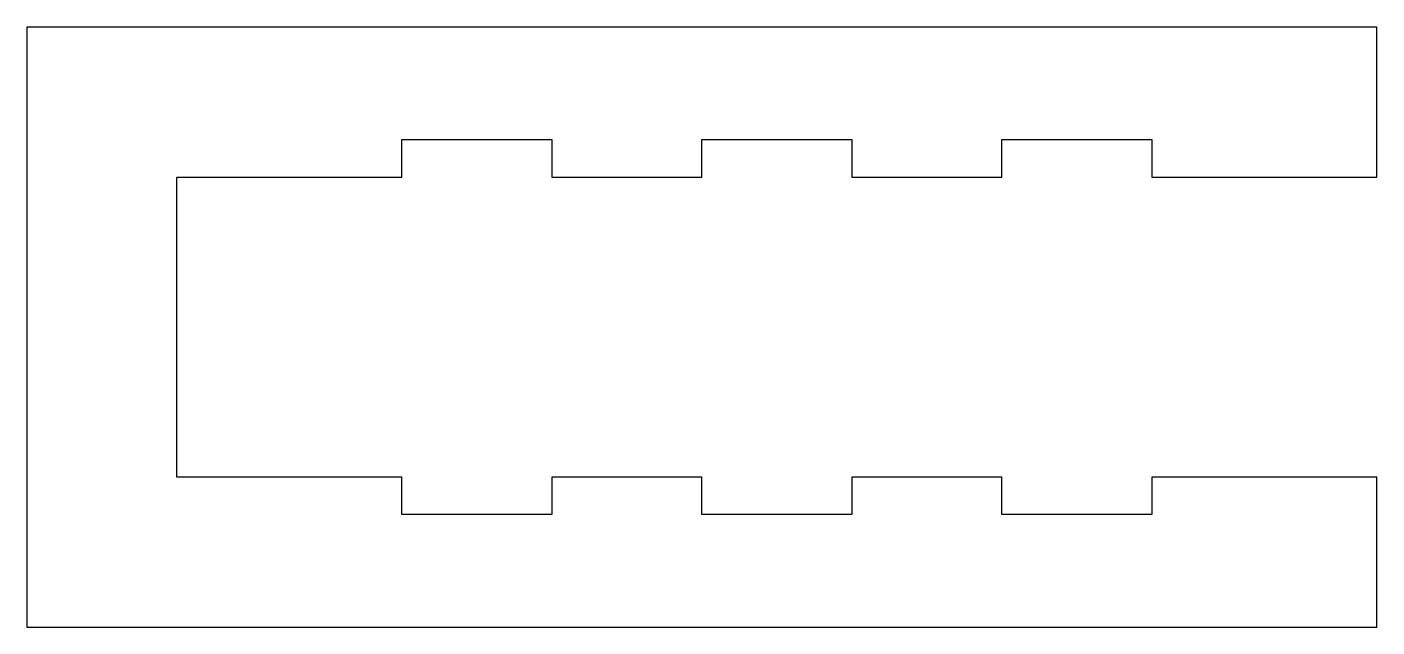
# Model space of a CAD drawing. Extents: x 1832.8 to 1850.8, y 3609.7 to 3617.7.
import ezdxf

# ---------------------------------------------------------------- set-up
doc = ezdxf.new("R2010")
doc.units = 0
doc.layers.add('ANA', color=220, linetype='CONTINUOUS')

msp = doc.modelspace()

# ---------------------------------------------------------------- linework, layer by layer
at = {"layer": 'ANA'}
msp.add_lwpolyline([(1850.769, 3615.732), (1850.769, 3617.732), (1832.769, 3617.732), (1832.769, 3613.732), (1832.769, 3609.732), (1850.769, 3609.732), (1850.769, 3611.732), (1847.769, 3611.732), (1847.769, 3611.232), (1845.769, 3611.232), (1845.769, 3611.732), (1843.769, 3611.732), (1843.769, 3611.232), (1841.769, 3611.232), (1841.769, 3611.732), (1839.769, 3611.732), (1839.769, 3611.232), (1837.769, 3611.232), (1837.769, 3611.732), (1834.769, 3611.732), (1834.769, 3613.732), (1834.769, 3615.732), (1837.769, 3615.732), (1837.769, 3616.232), (1839.769, 3616.232), (1839.769, 3615.732), (1841.769, 3615.732), (1841.769, 3616.232), (1843.769, 3616.232), (1843.769, 3615.732), (1845.769, 3615.732), (1845.769, 3616.232), (1847.769, 3616.232), (1847.769, 3615.732)], close=True, dxfattribs=at)

doc.saveas('drawing.dxf')
